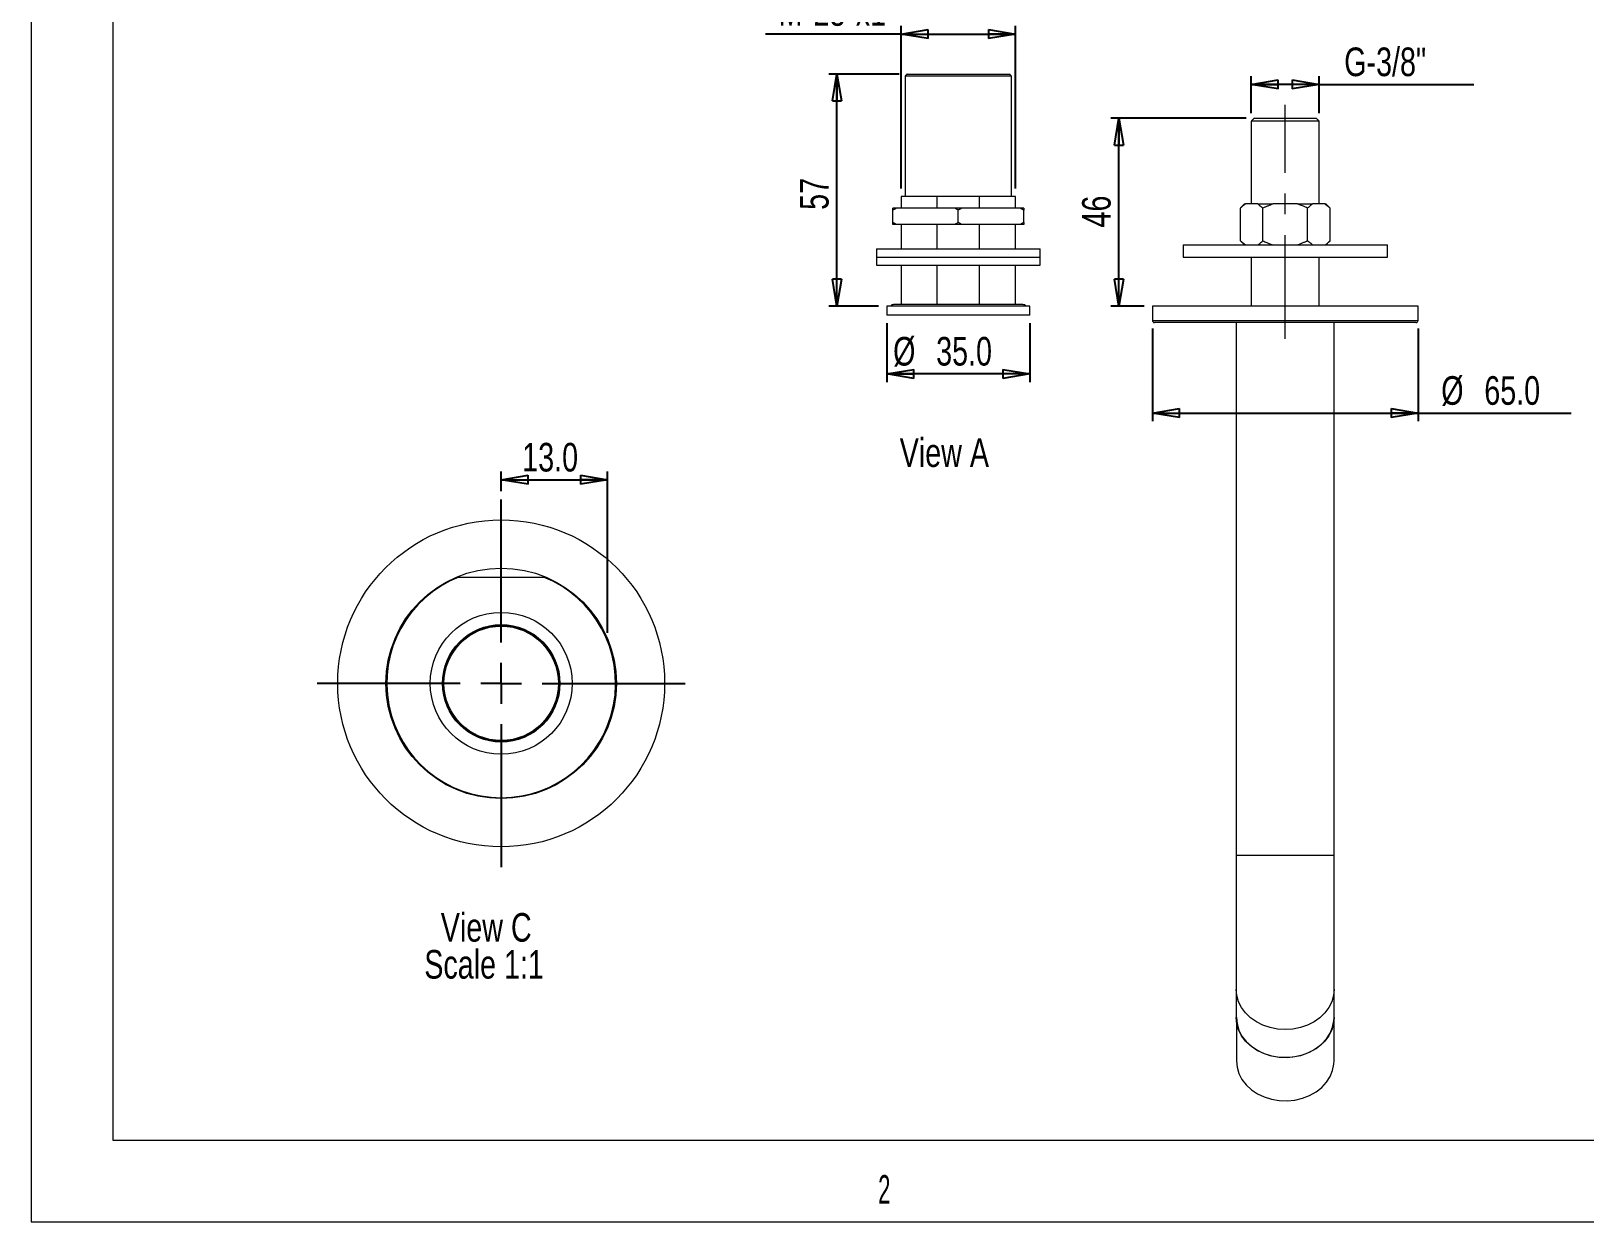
# Model space of a CAD drawing. Header units: millimetres. Extents: x 0 to 420, y 0 to 298.
# Drawn here: x -0.5 to 189.6, y 0.5 to 146.2 of the extents above; entities that cross this region are included whole.
import ezdxf

# ---------------------------------------------------------------- set-up
doc = ezdxf.new("R2010")
doc.units = ezdxf.units.MM
doc.linetypes.add('CENTERX2', pattern=[20.32, 12.7, -2.54, 2.54, -2.54])
doc.layers.add('LEVEL0', color=179, linetype='Continuous')
doc.styles.add('SLDTEXTSTYLE0', font='TXT', dxfattribs={"width": 0.574367})
doc.styles.add('SLDTEXTSTYLE1', font='TXT', dxfattribs={"width": 0.75})
doc.dimstyles.new('SLDDIMSTYLE1', dxfattribs={"dimtxt": 3.5, "dimasz": 3.302, "dimexe": 0, "dimexo": 0.0625, "dimgap": 0.875, "dimtad": 1, "dimtoh": 1, "dimdec": 0, "dimlfac": 2, "dimzin": 12, "dimdsep": 46, "dimtxsty": 'Standard', "dimblk1": 'CLOSED', "dimblk2": 'CLOSED', "dimsah": 1, "dimcen": 0.09, "dimadec": 0, "dimazin": 0, "dimtfac": 1, "dimtdec": 0, "dimtofl": 0, "dimtmove": 0, "dimatfit": 3, "dimldrblk": 'CLOSED', "dimfxl": 0, "dimtolj": 1, "dimtzin": 12, "dimarcsym": 0})
doc.dimstyles.new('SLDDIMSTYLE3', dxfattribs={"dimtxt": 3.5, "dimasz": 3.302, "dimexe": 0, "dimexo": 0.0625, "dimgap": 0.875, "dimtad": 1, "dimtoh": 1, "dimdec": 1, "dimlfac": 2, "dimzin": 4, "dimdsep": 46, "dimtxsty": 'Standard', "dimblk1": 'CLOSED', "dimblk2": 'CLOSED', "dimsah": 1, "dimcen": 0.09, "dimadec": 0, "dimazin": 0, "dimtfac": 1, "dimtdec": 1, "dimtofl": 0, "dimtmove": 0, "dimatfit": 3, "dimldrblk": 'CLOSED', "dimfxl": 0, "dimtolj": 1, "dimtzin": 12, "dimarcsym": 0})
doc.dimstyles.new('SLDDIMSTYLE4', dxfattribs={"dimtxt": 3.5, "dimasz": 3.302, "dimexe": 0, "dimexo": 0.0625, "dimgap": 0.875, "dimtad": 1, "dimtoh": 1, "dimdec": 1, "dimlfac": 2, "dimzin": 12, "dimdsep": 46, "dimtxsty": 'Standard', "dimblk1": 'CLOSED', "dimblk2": 'CLOSED', "dimsah": 1, "dimcen": 0.09, "dimadec": 0, "dimazin": 0, "dimtfac": 1, "dimtdec": 1, "dimtofl": 0, "dimtmove": 0, "dimatfit": 3, "dimldrblk": 'CLOSED', "dimfxl": 0, "dimtolj": 1, "dimtzin": 12, "dimarcsym": 0})
doc.dimstyles.new('SLDDIMSTYLE5', dxfattribs={"dimtxt": 3.5, "dimasz": 3.302, "dimexe": 0, "dimexo": 0.0625, "dimgap": 0.875, "dimtad": 1, "dimtoh": 1, "dimdec": 1, "dimzin": 4, "dimdsep": 46, "dimtxsty": 'Standard', "dimblk1": 'CLOSED', "dimblk2": 'CLOSED', "dimsah": 1, "dimcen": 0.09, "dimadec": 0, "dimazin": 0, "dimtfac": 1, "dimtdec": 1, "dimtofl": 0, "dimtmove": 0, "dimatfit": 3, "dimldrblk": 'CLOSED', "dimfxl": 0, "dimtolj": 1, "dimtzin": 12, "dimarcsym": 0})

# ---------------------------------------------------------------- blocks, each defined once
blk = doc.blocks.new('SW_NOTE_0')
at = {"layer": 'LEVEL0', "color": 0, "char_height": 3.5, "attachment_point": 1, "style": 'SLDTEXTSTYLE1'}
for s, insert in [('View C', (0, 4.51)), ('Scale 1:1', (-2.02, -0.01))]:
    blk.add_mtext(s, dxfattribs=dict(at, insert=insert))
blk = doc.blocks.new('_CLOSED')
at = {"color": 0, "linetype": 'ByBlock', "lineweight": -2}
for p, q in [((-1, 0.166667), (0, 0)), ((-1, 0.166667), (-1, -0.166667)), ((0, 0), (-1, -0.166667)), ((0, 0), (-1, 0))]:
    blk.add_line(p, q, dxfattribs=at)
blk = doc.blocks.new('*D9')
at = {"layer": 'LEVEL0', "color": 7}
for p, q in [((105.71, 140.94), (97.1, 140.94)), ((98.1, 112.54), (98.1, 140.94)), ((103.21, 112.54), (97.1, 112.54))]:
    blk.add_line(p, q, dxfattribs=at)
at = {"layer": 'LEVEL0', "color": 7, "xscale": 3.302, "yscale": 3.302}
for p, rotation in [((98.1, 140.94, 1.52), 90.0000000000004), ((98.1, 112.54, 1.52), 270.0000000000004)]:
    blk.add_blockref('_CLOSED', p, dxfattribs=dict(at, rotation=rotation))
at = {"layer": 'LEVEL0', "color": 7, "insert": (93.59, 124.32), "char_height": 3.5, "attachment_point": 1, "rotation": 90, "style": 'SLDTEXTSTYLE1'}
blk.add_mtext('57', dxfattribs=at)
blk = doc.blocks.new('*D10')
at = {"layer": 'LEVEL0', "color": 7}
for p, q in [((104.21, 110.44), (104.21, 103.25)), ((121.71, 110.44), (121.71, 103.25)), ((121.71, 104.25), (104.21, 104.25))]:
    blk.add_line(p, q, dxfattribs=at)
at = {"layer": 'LEVEL0', "color": 7, "xscale": 3.302, "yscale": 3.302}
for p, rotation in [((104.21, 104.25, 1.52), 180.0000000000004), ((121.71, 104.25, 1.52), 360.0000000000004)]:
    blk.add_blockref('_CLOSED', p, dxfattribs=dict(at, rotation=rotation))
at = {"layer": 'LEVEL0', "color": 7, "char_height": 3.5, "attachment_point": 1, "style": 'SLDTEXTSTYLE1'}
for s, insert in [('%%c', (104.98, 108.77)), ('35.0', (110.25, 108.77))]:
    blk.add_mtext(s, dxfattribs=dict(at, insert=insert))
blk = doc.blocks.new('*D11')
at = {"layer": 'LEVEL0', "color": 7}
for p, q in [((136.71, 109.79), (136.71, 98.46)), ((169.21, 109.79), (169.21, 98.46)), ((136.71, 99.46), (169.21, 99.46)), ((169.21, 99.46), (187.96, 99.46))]:
    blk.add_line(p, q, dxfattribs=at)
at = {"layer": 'LEVEL0', "color": 7, "xscale": 3.302, "yscale": 3.302, "rotation": 180.0000000000004}
blk.add_blockref('_CLOSED', (136.71, 99.46, 1.52), dxfattribs=at)
at = {"layer": 'LEVEL0', "color": 7, "xscale": 3.302, "yscale": 3.302}
blk.add_blockref('_CLOSED', (169.21, 99.46, 1.52), dxfattribs=at)
at = {"layer": 'LEVEL0', "color": 7, "char_height": 3.5, "attachment_point": 1, "style": 'SLDTEXTSTYLE1'}
for s, insert in [('%%c', (172.05, 103.97)), ('65.0', (177.32, 103.97))]:
    blk.add_mtext(s, dxfattribs=dict(at, insert=insert))
blk = doc.blocks.new('*D12')
at = {"layer": 'LEVEL0', "color": 7}
for p, q in [((148.17, 135.54), (131.61, 135.54)), ((132.61, 112.54), (132.61, 135.54)), ((135.71, 112.54), (131.61, 112.54))]:
    blk.add_line(p, q, dxfattribs=at)
at = {"layer": 'LEVEL0', "color": 7, "xscale": 3.302, "yscale": 3.302}
for p, rotation in [((132.61, 135.54, 1.52), 90.0000000000004), ((132.61, 112.54, 1.52), 270.0000000000004)]:
    blk.add_blockref('_CLOSED', p, dxfattribs=dict(at, rotation=rotation))
at = {"layer": 'LEVEL0', "color": 7, "insert": (128.1, 122.16), "char_height": 3.5, "attachment_point": 1, "rotation": 90, "style": 'SLDTEXTSTYLE1'}
blk.add_mtext('46', dxfattribs=at)
blk = doc.blocks.new('*D13')
at = {"layer": 'LEVEL0', "color": 7}
for p, q in [((148.79, 136.16), (148.79, 140.67)), ((157.12, 139.67), (148.79, 139.67)), ((157.12, 136.16), (157.12, 140.67)), ((157.12, 139.67), (176.04, 139.67))]:
    blk.add_line(p, q, dxfattribs=at)
at = {"layer": 'LEVEL0', "color": 7, "xscale": 3.302, "yscale": 3.302}
for p, rotation in [((148.79, 139.67, 1.52), 180.0000000000004), ((157.12, 139.67, 1.52), 360.0000000000004)]:
    blk.add_blockref('_CLOSED', p, dxfattribs=dict(at, rotation=rotation))
at = {"layer": 'LEVEL0', "color": 7, "insert": (160.18, 144.18), "char_height": 3.5, "attachment_point": 1, "style": 'SLDTEXTSTYLE1'}
blk.add_mtext('G-3/8"', dxfattribs=at)
blk = doc.blocks.new('*D14')
at = {"layer": 'LEVEL0', "color": 7}
for p, q in [((105.96, 126.94), (105.96, 146.82)), ((119.96, 126.94), (119.96, 146.82)), ((105.96, 145.82), (89.37, 145.82)), ((105.96, 145.82), (119.96, 145.82))]:
    blk.add_line(p, q, dxfattribs=at)
at = {"layer": 'LEVEL0', "color": 7, "xscale": 3.302, "yscale": 3.302}
for p, rotation in [((105.96, 145.82, 1.52), 180.0000000000004), ((119.96, 145.82, 1.52), 360.0000000000004)]:
    blk.add_blockref('_CLOSED', p, dxfattribs=dict(at, rotation=rotation))
at = {"layer": 'LEVEL0', "color": 7, "char_height": 3.5, "attachment_point": 1, "style": 'SLDTEXTSTYLE1'}
for s, insert in [('M', (90.96, 150.34)), ('28', (95.24, 150.34)), ('x1', (100.41, 150.34))]:
    blk.add_mtext(s, dxfattribs=dict(at, insert=insert))
blk = doc.blocks.new('*D16')
at = {"layer": 'LEVEL0', "color": 7}
for p, q in [((57.02, 89.89), (57.02, 92.3)), ((57.02, 91.3), (70.02, 91.3)), ((70.02, 72.59), (70.02, 92.3))]:
    blk.add_line(p, q, dxfattribs=at)
at = {"layer": 'LEVEL0', "color": 7, "xscale": 3.302, "yscale": 3.302, "rotation": 180.0000000000004}
blk.add_blockref('_CLOSED', (57.02, 91.3, 29.6), dxfattribs=at)
at = {"layer": 'LEVEL0', "color": 7, "xscale": 3.302, "yscale": 3.302}
blk.add_blockref('_CLOSED', (70.02, 91.3, 29.6), dxfattribs=at)
at = {"layer": 'LEVEL0', "color": 7, "insert": (59.6, 95.81), "char_height": 3.5, "attachment_point": 1, "style": 'SLDTEXTSTYLE1'}
blk.add_mtext('13.0', dxfattribs=at)
blk = doc.blocks.new('SW_CENTERMARKSYMBOL_2')
at = {"layer": 'LEVEL0', "color": 0}
for p, q in [((0, 5), (0, 22.5)), ((0, 0), (0, 2.5)), ((-5, 0), (-22.5, 0)), ((0, 0), (-2.5, 0)), ((0, 0), (0, -2.5)), ((0, 0), (2.5, 0)), ((5, 0), (22.5, 0)), ((0, -5), (0, -22.5))]:
    blk.add_line(p, q, dxfattribs=at)

msp = doc.modelspace()

# ---------------------------------------------------------------- linework, layer by layer
at = {"color": 7, "linetype": 'Continuous', "lineweight": 15}
for p, q in [((106.709679, 140.937589), (119.209679, 140.937589)), ((119.459679, 140.687589), (106.459679, 140.687589)), ((157.12468, 135.162588), (148.79468, 135.162588)), ((149.16968, 135.537589), (156.74968, 135.537589)), ((110.361604, 125.937589), (105.959682, 125.937589)), ((110.361604, 124.537589), (110.361604, 125.937589)), ((112.959681, 125.937589), (110.361604, 125.937589)), ((115.557758, 125.937589), (112.959681, 125.937589)), ((115.557758, 124.537589), (115.557758, 125.937589)), ((119.95968, 125.937589), (115.557758, 125.937589)), ((105.412459, 124.537589), (104.95968, 124.537589)), ((104.95968, 122.787588), (104.95968, 124.287589)), ((112.506902, 124.537589), (105.412459, 124.537589)), ((113.41246, 124.537589), (112.506902, 124.537589)), ((112.959681, 122.787588), (112.959681, 124.287589)), ((120.506899, 124.537589), (113.41246, 124.537589)), ((120.959679, 124.537589), (120.506899, 124.537589)), ((120.959679, 122.787588), (120.959679, 124.287589)), ((147.474853, 120.537589), (147.474853, 124.537589)), ((147.974852, 125.037588), (148.090082, 125.037588)), ((149.602037, 125.037588), (148.090082, 125.037588)), ((149.602037, 125.037588), (151.447726, 125.037588)), ((150.217266, 120.537589), (150.217266, 124.537589)), ((154.471634, 125.037588), (151.447726, 125.037588)), ((154.471634, 125.037588), (156.317324, 125.037588)), ((155.702094, 120.537589), (155.702094, 124.537589)), ((157.829278, 125.037588), (156.317324, 125.037588)), ((157.829278, 125.037588), (157.944508, 125.037588)), ((158.444507, 120.537589), (158.444507, 124.537589)), ((105.412459, 122.537589), (104.95968, 122.537589)), ((112.506902, 122.537589), (105.412459, 122.537589)), ((110.361604, 119.537588), (110.361604, 122.537589)), ((113.41246, 122.537589), (112.506902, 122.537589)), ((120.506899, 122.537589), (113.41246, 122.537589)), ((115.557758, 119.537588), (115.557758, 122.537589)), ((120.959679, 122.537589), (120.506899, 122.537589)), ((140.45968, 120.037588), (165.45968, 120.037588)), ((102.959679, 119.537588), (102.959679, 118.537589)), ((102.959679, 119.537588), (122.959681, 119.537588)), ((102.959679, 118.537589), (122.959681, 118.537589)), ((102.959679, 118.537589), (122.959681, 118.537589)), ((102.959679, 118.537589), (102.959679, 117.537589)), ((140.45968, 118.537589), (165.45968, 118.537589)), ((102.959679, 117.537589), (122.959681, 117.537589)), ((110.361604, 112.732589), (110.361604, 117.537589)), ((115.557758, 112.732589), (115.557758, 117.537589)), ((121.70968, 112.537589), (104.209682, 112.537589)), ((120.872179, 112.732589), (105.047179, 112.732589)), ((169.209679, 112.537589), (136.709681, 112.537589)), ((121.70968, 111.437589), (104.209682, 111.437589)), ((168.959681, 110.537589), (136.959679, 110.537589)), ((51.828229, 79.391409), (57.024381, 79.391409)), ((57.024381, 79.391409), (62.220533, 79.391409)), ((146.95968, 45.337588), (146.95968, 28.954551)), ((158.95968, 28.954551), (158.95968, 45.337588))]:
    msp.add_line(p, q, dxfattribs=at)
at = {"color": 7, "linetype": 'Continuous', "lineweight": 0}
for p, q in [((136.709681, 110.787589), (169.209679, 110.787589)), ((158.95968, 45.337588), (146.95968, 45.337588))]:
    msp.add_line(p, q, dxfattribs=at)
at = {"color": 7, "linetype": 'Continuous', "lineweight": 0, "flags": 128}
msp.add_lwpolyline([(158.95968, 28.954551), (158.88581, 28.185688), (158.666019, 27.435757), (158.305719, 26.723221), (157.813782, 26.065633), (157.202321, 25.479183), (156.486392, 24.978303), (155.683623, 24.57533), (154.813782, 24.280191), (153.898287, 24.100147), (152.95968, 24.039634), (152.021073, 24.100147), (151.105578, 24.280191), (150.235737, 24.57533), (149.432968, 24.978303), (148.71704, 25.479183), (148.105578, 26.065633), (147.613641, 26.723221), (147.253341, 27.435757), (147.03355, 28.185688), (146.95968, 28.954551), (146.95968, 28.954551)], dxfattribs=at)
at = {"color": 7, "linetype": 'Continuous', "lineweight": 15, "flags": 128}
for points in [[(158.95968, 25.51309), (158.88581, 24.744228), (158.666019, 23.994297), (158.305719, 23.281768), (157.813782, 22.62418), (157.202321, 22.037722), (156.486392, 21.536842), (155.683623, 21.13387), (154.813782, 20.83873), (153.898287, 20.658687), (152.95968, 20.598173), (152.021073, 20.658687), (151.105578, 20.83873), (150.235737, 21.13387), (149.432968, 21.536842), (148.71704, 22.037722), (148.105578, 22.62418), (147.613641, 23.281768), (147.253341, 23.994297), (147.03355, 24.744228), (146.95968, 25.51309), (146.95968, 25.51309)], [(146.98468, 25.51309), (147.062055, 24.72797), (147.292175, 23.963176), (147.669081, 23.238532), (148.183009, 22.572793), (148.820652, 21.983214), (149.565493, 21.485053), (150.398242, 21.091208), (151.297331, 20.811901), (152.239473, 20.654343), (153.200269, 20.622626), (154.154834, 20.717569), (155.078444, 20.936713), (155.94718, 21.274388), (156.738541, 21.72184), (157.432032, 22.267476), (158.009691, 22.897184), (158.456557, 23.594633), (158.761057, 24.341777), (158.915305, 25.119253), (158.93468, 25.51309)], [(146.98468, 20.20751), (147.062055, 19.422382), (147.292175, 18.657595), (147.669081, 17.932952), (148.183009, 17.267212), (148.820652, 16.677633), (149.565493, 16.179465), (150.398242, 15.785627), (151.297331, 15.506312), (152.239473, 15.348762), (153.200269, 15.317045), (154.154834, 15.411988), (155.078444, 15.631132), (155.94718, 15.968807), (156.738541, 16.416252), (157.432032, 16.961895), (158.009691, 17.591603), (158.456557, 18.289052), (158.761057, 19.036196), (158.915305, 19.813672), (158.93468, 20.20751)]]:
    msp.add_lwpolyline(points, dxfattribs=at)
at = {"color": 7, "linetype": 'Continuous', "lineweight": 15}
for radius in [20, 14.1, 7.128571, 7]:
    msp.add_circle((57.024381, 66.391408), radius, dxfattribs=at)
at = {"color": 7, "linetype": 'Continuous', "lineweight": 0}
for radius in [8.682249, 7.182355]:
    msp.add_circle((57.024381, 66.391408), radius, dxfattribs=at)
at = {"color": 7, "linetype": 'Continuous', "lineweight": 15}
for centre, radius, start, end in [((105.04718, 112.287589), 0.445, 90, 145.81978428), ((120.87218, 112.287589), 0.445, 34.18021572, 90), ((136.95968, 110.787589), 0.25, 180, 270), ((168.95968, 110.787589), 0.25, 270, 0), ((57.024381, 66.391408), 14, 111.7867893, 68.2132107)]:
    msp.add_arc(centre, radius, start, end, dxfattribs=at)
for points in [[(106.709679, 140.937589), (106.459679, 140.687589)], [(119.459679, 140.687589), (119.209679, 140.937589)], [(106.459679, 140.687589), (106.459679, 125.937589)], [(119.459679, 125.937589), (119.459679, 140.687589)], [(149.16968, 135.537589), (148.79468, 135.162588)], [(148.79468, 135.162588), (148.79468, 125.037588)], [(157.12468, 135.162588), (156.74968, 135.537589)], [(157.12468, 125.037588), (157.12468, 135.162588)], [(105.959682, 125.937589), (105.959682, 124.537589)], [(119.95968, 124.537589), (119.95968, 125.937589)], [(105.412459, 124.537589), (104.95968, 124.287589)], [(112.959681, 124.287589), (112.506902, 124.537589)], [(113.41246, 124.537589), (112.959681, 124.287589)], [(120.959679, 124.287589), (120.506899, 124.537589)], [(120.959679, 124.537589), (120.959679, 124.287589)], [(147.974852, 125.037588), (147.474853, 124.537589)], [(150.217266, 124.537589), (149.602037, 125.037588)], [(151.447726, 125.037588), (150.217266, 124.537589)], [(158.444507, 124.537589), (157.829278, 125.037588)], [(158.444507, 124.537589), (157.944508, 125.037588)], [(104.95968, 122.787588), (105.412459, 122.537589)], [(104.95968, 122.537589), (104.95968, 122.787588)], [(105.959682, 122.537589), (105.959682, 119.537588)], [(112.506902, 122.537589), (112.959681, 122.787588)], [(112.959681, 122.787588), (113.41246, 122.537589)], [(119.95968, 119.537588), (119.95968, 122.537589)], [(120.506899, 122.537589), (120.959679, 122.787588)], [(140.45968, 120.037588), (140.45968, 118.537589)], [(147.474853, 120.537589), (147.974852, 120.037588)], [(147.474853, 120.537589), (148.090082, 120.037588)], [(154.471634, 120.037588), (155.702094, 120.537589)], [(155.702094, 120.537589), (156.317324, 120.037588)], [(157.944508, 120.037588), (158.444507, 120.537589)], [(165.45968, 118.537589), (165.45968, 120.037588)], [(122.959681, 118.537589), (122.959681, 119.537588)], [(122.959681, 117.537589), (122.959681, 118.537589)], [(148.79468, 118.537589), (148.79468, 112.537589)], [(157.12468, 112.537589), (157.12468, 118.537589)], [(105.959682, 117.537589), (105.959682, 112.732589)], [(119.95968, 112.732589), (119.95968, 117.537589)], [(104.209682, 112.537589), (104.209682, 111.437589)], [(121.70968, 111.437589), (121.70968, 112.537589)], [(136.709681, 112.537589), (136.709681, 110.787589)], [(169.209679, 110.787589), (169.209679, 112.537589)], [(146.95968, 110.537589), (146.95968, 45.337588)], [(158.95968, 45.337588), (158.95968, 110.537589)], [(146.95968, 28.954551), (146.95968, 25.51309)], [(158.95968, 25.51309), (158.95968, 28.954551)], [(146.98468, 25.064886), (146.98468, 20.20751)], [(158.93468, 20.20751), (158.93468, 25.064886)]]:
    msp.add_open_spline(points, degree=1, dxfattribs=at)
for points, knots in [([(104.95968, 124.287589), (104.95968, 124.362934), (104.95968, 124.448053), (104.95968, 124.528367), (104.95968, 124.537589)], [0, 0, 0, 0, 0.8851763123, 1, 1, 1, 1]), ([(148.090082, 125.037588), (148.005838, 124.982234), (147.795165, 124.843808), (147.594985, 124.652436), (147.474853, 124.537589)], [0, 0, 0, 0, 0.3998802359, 1, 1, 1, 1]), ([(155.702094, 124.537589), (155.616447, 124.579784), (155.218933, 124.775621), (154.800171, 124.922419), (154.471634, 125.037588)], [0, 0, 0, 0, 0.2154572521, 1, 1, 1, 1]), ([(156.317324, 125.037588), (156.233079, 124.982234), (156.022406, 124.843808), (155.822226, 124.652436), (155.702094, 124.537589)], [0, 0, 0, 0, 0.3998804227, 1, 1, 1, 1]), ([(120.959679, 122.787588), (120.959679, 122.712243), (120.959679, 122.627125), (120.959679, 122.546811), (120.959679, 122.537589)], [0, 0, 0, 0, 0.8851762324, 1, 1, 1, 1]), ([(149.602037, 120.037588), (149.686281, 120.092943), (149.896954, 120.23137), (150.097134, 120.422742), (150.217266, 120.537589)], [0, 0, 0, 0, 0.3998805607, 1, 1, 1, 1]), ([(150.217266, 120.537589), (150.302914, 120.495394), (150.700427, 120.299556), (151.119189, 120.152758), (151.447726, 120.037588)], [0, 0, 0, 0, 0.2154571977, 1, 1, 1, 1]), ([(157.829278, 120.037588), (157.913522, 120.092943), (158.124195, 120.23137), (158.324375, 120.422742), (158.444507, 120.537589)], [0, 0, 0, 0, 0.399880374, 1, 1, 1, 1])]:
    msp.add_open_spline(points, degree=3, knots=knots, dxfattribs=at)
at = {"layer": 'LEVEL0', "color": 179, "linetype": 'Continuous', "lineweight": 0}
for p, q in [((-0.5, 297.5), (-0.5, 0.5)), ((-0.5, 0.5), (419.5, 0.5))]:
    msp.add_line(p, q, dxfattribs=at)
at = {"layer": 'LEVEL0', "color": 179, "linetype": 'Continuous', "lineweight": 15}
for p, q in [((9.5, 287.5), (9.5, 10.5)), ((9.5, 10.5), (414.5, 10.5))]:
    msp.add_line(p, q, dxfattribs=at)
at = {"layer": 'LEVEL0', "color": 7, "linetype": 'CENTERX2', "lineweight": 0}
msp.add_line((152.95968, 108.537589), (152.95968, 137.162589), dxfattribs=at)

# ---------------------------------------------------------------- block references
at = {"layer": 'LEVEL0', "color": 7}
for name, p in [('SW_CENTERMARKSYMBOL_2', (57.024381, 66.391408)), ('SW_NOTE_0', (49.634861, 33.777111))]:
    msp.add_blockref(name, p, dxfattribs=at)

# ---------------------------------------------------------------- texts
at = {"layer": 'LEVEL0', "color": 7, "insert": (105.790111, 96.365275), "char_height": 3.5, "attachment_point": 1, "style": 'SLDTEXTSTYLE1'}
msp.add_mtext('View A', dxfattribs=at)
at = {"layer": 'LEVEL0', "color": 179, "insert": (103.154648, 6.22971), "char_height": 3.5, "attachment_point": 1, "style": 'SLDTEXTSTYLE0'}
msp.add_mtext('2', dxfattribs=at)

# ---------------------------------------------------------------- dimensions: what is measured, and where the dimension line sits
at = {"layer": 'LEVEL0', "color": 7}
for base, p1, p2, text, dimstyle, picture, middle in [((119.95968, 145.823456), (105.95968, 125.937589), (119.95968, 125.937589), 'M<>x1', 'SLDDIMSTYLE1', '*D14', (98.097771, 145.823456)), ((148.79468, 139.66999), (157.12468, 135.162589), (148.79468, 135.162589), 'G-3/8"', 'SLDDIMSTYLE4', '*D13', (167.317606, 139.66999)), ((104.20968, 104.253501), (121.70968, 111.437589), (104.20968, 111.437589), '%%c<>', 'SLDDIMSTYLE3', '*D10', (112.139677, 104.253501)), ((169.20968, 99.461137), (136.70968, 110.787589), (169.20968, 110.787589), '%%c<>', 'SLDDIMSTYLE3', '*D11', (179.20968, 99.461137))]:
    dim = msp.add_linear_dim(base=base, p1=p1, p2=p2, text=text, dimstyle=dimstyle, dxfattribs=at)
    dim.commit()
    dim.dimension.update_dxf_attribs({"geometry": picture, "text_midpoint": middle, "dimtype": 160})
for base, p1, p2, picture, middle in [((98.097771, 140.937589), (104.20968, 112.537589), (106.70968, 140.937589), '*D9', (98.097771, 126.904111)), ((132.614073, 135.537589), (136.70968, 112.537589), (149.16968, 135.537589), '*D12', (132.614073, 124.743739))]:
    dim = msp.add_linear_dim(base=base, p1=p1, p2=p2, angle=90, dimstyle='SLDDIMSTYLE1', dxfattribs=at)
    dim.commit()
    dim.dimension.update_dxf_attribs({"geometry": picture, "text_midpoint": middle, "dimtype": 160})
dim = msp.add_linear_dim(base=(70.024381, 91.299147), p1=(57.024381, 88.891408), p2=(70.024381, 71.587561), dimstyle='SLDDIMSTYLE5', dxfattribs=at)
dim.commit()
dim.dimension.update_dxf_attribs({"geometry": '*D16', "text_midpoint": (64.127934, 91.299147), "dimtype": 160})

doc.saveas('drawing.dxf')
